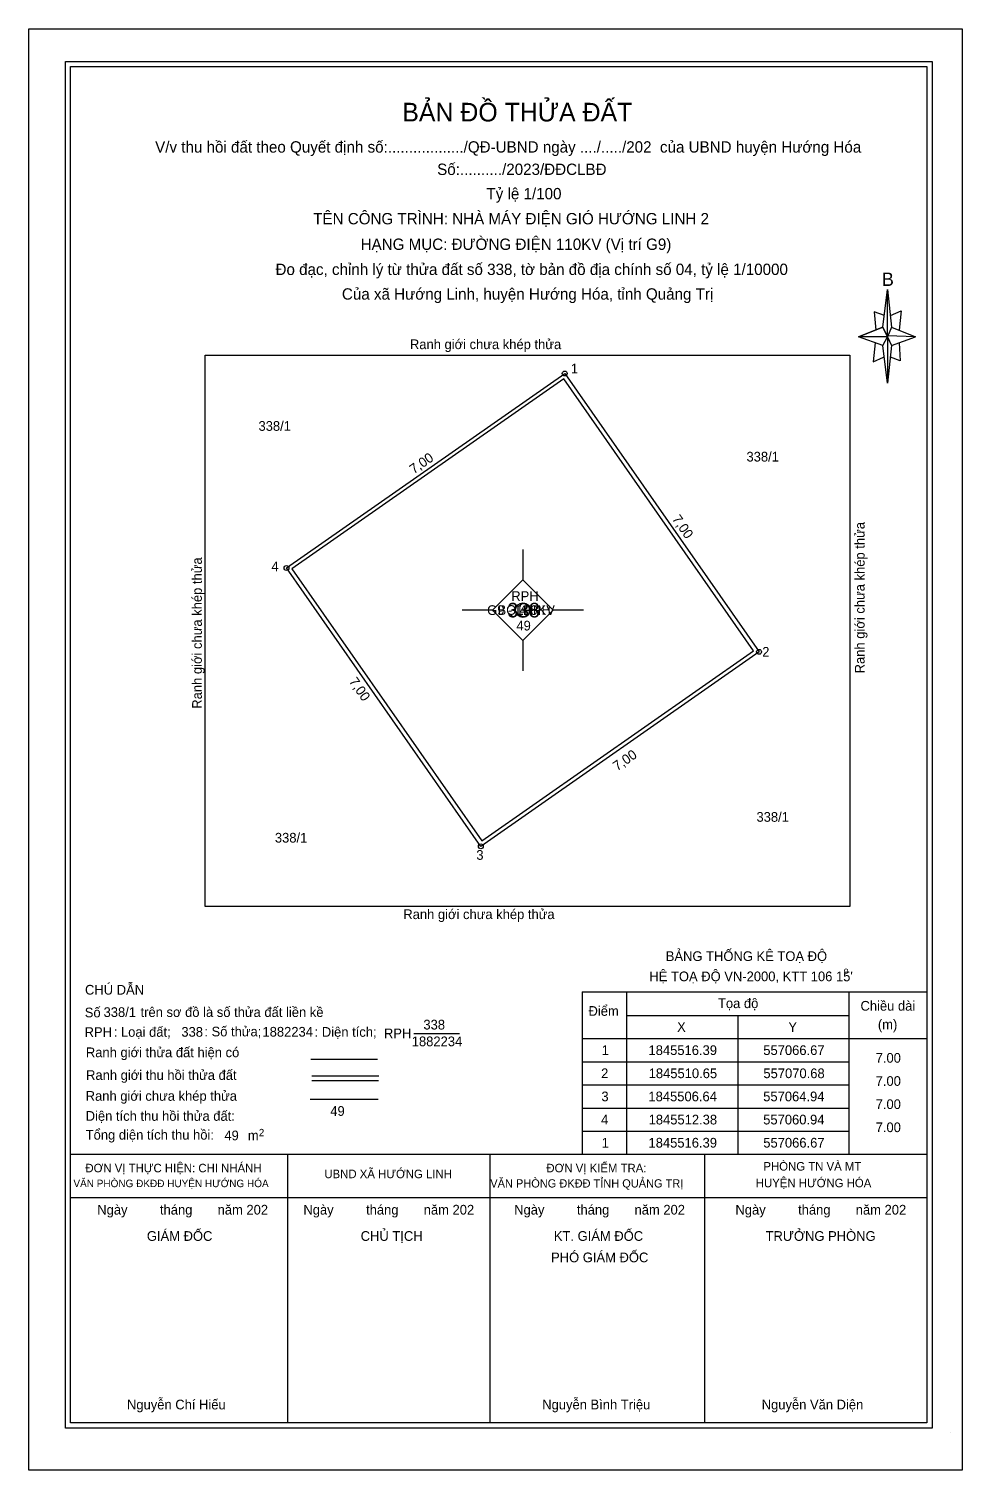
# Model space of a CAD drawing. Extents: x 554326 to 557938, y 1842406 to 1850283.
# Drawn here: x 557055.62 to 557074.87, y 1845493.78 to 1845523.49 of the extents above; entities that cross this region are included whole.
import ezdxf

# ---------------------------------------------------------------- set-up
doc = ezdxf.new("R2010")
doc.units = 0
for name, color, linetype in [('hsktNoiDung', 7, 'Continuous'), ('hsktTemplate', 7, 'Continuous'), ('Level 10', 7, 'Continuous'), ('Level 11', 7, 'Continuous'), ('Level 13', 7, 'Continuous'), ('Level 15', 7, 'Continuous'), ('Level 2', 7, 'Continuous'), ('Level 20', 7, 'Continuous'), ('Level 21', 7, 'Continuous'), ('Level 24', 7, 'Continuous'), ('Level 27', 7, 'Continuous'), ('Level 28', 7, 'Continuous'), ('Level 41', 7, 'Continuous'), ('Level 5', 7, 'Continuous'), ('Level 6', 7, 'Continuous'), ('Level 62', 7, 'Continuous'), ('NhanTuCan', 7, 'Continuous')]:
    doc.layers.add(name, color=color, linetype=linetype)

msp = doc.modelspace()

# ---------------------------------------------------------------- linework, layer by layer
at = {"layer": 'hsktTemplate'}
for p, q in [((557073.233, 1845517.341), (557073.333, 1845518.116)), ((557073.273, 1845517.58), (557073.055, 1845517.659)), ((557073.055, 1845517.659), (557073.094, 1845517.281)), ((557073.392, 1845517.58), (557073.611, 1845517.679)), ((557073.611, 1845517.679), (557073.571, 1845517.281)), ((557073.233, 1845517.341), (557072.737, 1845517.142)), ((557072.737, 1845517.142), (557073.233, 1845517.341)), ((557073.333, 1845517.142), (557073.233, 1845517.341)), ((557073.233, 1845517.341), (557073.412, 1845516.964)), ((557073.412, 1845517.341), (557073.909, 1845517.142)), ((557073.233, 1845516.964), (557072.737, 1845517.142)), ((557073.333, 1845517.142), (557072.737, 1845517.142)), ((557073.909, 1845517.142), (557073.333, 1845517.162)), ((557073.333, 1845517.162), (557073.333, 1845517.142)), ((557073.333, 1845517.142), (557073.412, 1845516.964)), ((557073.412, 1845516.964), (557073.909, 1845517.142)), ((557073.412, 1845516.964), (557073.909, 1845517.142)), ((557073.075, 1845517.023), (557073.035, 1845516.626)), ((557073.412, 1845516.964), (557073.333, 1845516.189)), ((557073.571, 1845517.023), (557073.591, 1845516.646)), ((557073.035, 1845516.626), (557073.253, 1845516.725)), ((557073.591, 1845516.646), (557073.392, 1845516.725)), ((557061.434, 1845502.255), (557062.809, 1845502.255)), ((557061.455, 1845501.908), (557062.838, 1845501.908)), ((557061.455, 1845501.815), (557062.829, 1845501.815)), ((557056.48, 1845500.292), (557074.144, 1845500.292)), ((557060.964, 1845494.764), (557060.964, 1845500.292)), ((557065.132, 1845494.764), (557065.132, 1845500.292)), ((557069.561, 1845494.764), (557069.561, 1845500.292)), ((557056.48, 1845499.399), (557074.144, 1845499.399)), ((557074.63, 1845494.549), (557074.63, 1845494.549)), ((557074.63, 1845494.549), (557074.63, 1845494.549)), ((557074.63, 1845494.549), (557074.63, 1845494.549))]:
    msp.add_line(p, q, dxfattribs=at)
for points in [[(557056.372, 1845522.821), (557074.253, 1845522.821), (557074.253, 1845494.649), (557056.372, 1845494.649)], [(557056.48, 1845522.713), (557074.144, 1845522.713), (557074.144, 1845494.757), (557056.48, 1845494.757)], [(557073.333, 1845518.116), (557073.412, 1845517.341), (557073.333, 1845517.142)], [(557073.333, 1845517.142), (557073.333, 1845516.189), (557073.233, 1845516.964)], [(557059.259, 1845516.768), (557072.552, 1845516.768), (557072.552, 1845505.403), (557059.259, 1845505.403)]]:
    msp.add_lwpolyline(points, close=True, dxfattribs=at)
msp.add_lwpolyline([(557062.825, 1845501.42), (557061.421, 1845501.42)], dxfattribs=at)
at = {"layer": 'Level 10'}
msp.add_lwpolyline([(557070.683, 1845510.649), (557064.944, 1845506.64), (557060.935, 1845512.379), (557066.674, 1845516.388), (557070.683, 1845510.649)], dxfattribs=at)
at = {"layer": 'Level 11'}
for p, q in [((557065.81, 1845512.76), (557065.81, 1845512.135)), ((557065.81, 1845512.135), (557065.185, 1845511.51)), ((557066.435, 1845511.51), (557065.81, 1845512.135)), ((557065.185, 1845511.51), (557064.56, 1845511.51)), ((557065.185, 1845511.51), (557065.81, 1845510.885)), ((557065.81, 1845510.885), (557066.435, 1845511.51)), ((557067.06, 1845511.51), (557066.435, 1845511.51)), ((557065.81, 1845510.885), (557065.81, 1845510.26))]:
    msp.add_line(p, q, dxfattribs=at)
msp.add_circle((557065.81, 1845511.51), 0.15, dxfattribs=at)
at = {"layer": 'Level 13'}
msp.add_lwpolyline([(557063.56, 1845502.785), (557064.506, 1845502.785)], dxfattribs=at)
at = {"layer": 'Level 2'}
msp.add_lwpolyline([(557055.617, 1845523.493), (557074.873, 1845523.493), (557074.873, 1845493.781), (557055.617, 1845493.781)], close=True, dxfattribs=at)
at = {"layer": 'Level 21'}
for centre in [(557066.674, 1845516.388), (557060.935, 1845512.379), (557070.683, 1845510.649), (557064.944, 1845506.64)]:
    msp.add_circle(centre, 0.05, dxfattribs=at)
at = {"layer": 'Level 27'}
for p, q in [((557074.144, 1845504.147), (557074.144, 1845500.292)), ((557067.033, 1845503.644), (557074.144, 1845503.644)), ((557067.033, 1845503.644), (557067.033, 1845500.292)), ((557067.95, 1845503.644), (557067.95, 1845500.292)), ((557072.538, 1845503.644), (557072.538, 1845500.292)), ((557067.95, 1845503.155), (557072.538, 1845503.155)), ((557070.244, 1845503.155), (557070.244, 1845500.292)), ((557067.033, 1845502.678), (557074.144, 1845502.678)), ((557067.033, 1845502.2), (557072.538, 1845502.2)), ((557067.033, 1845501.723), (557072.538, 1845501.723)), ((557067.033, 1845501.246), (557072.538, 1845501.246)), ((557067.033, 1845500.769), (557072.538, 1845500.769)), ((557067.033, 1845500.292), (557074.144, 1845500.292))]:
    msp.add_line(p, q, dxfattribs=at)
at = {"layer": 'Level 41'}
msp.add_lwpolyline([(557064.964, 1845506.752), (557070.571, 1845510.669), (557066.654, 1845516.276), (557061.047, 1845512.359)], close=True, dxfattribs=at)

# ---------------------------------------------------------------- texts
at = {"layer": 'hsktNoiDung'}
for s, height, p in [('Số ', 0.2, (557056.772, 1845503.116)), ('338/1', 0.2, (557057.16, 1845503.123)), ('trên sơ đồ là số thửa đất liền kề', 0.2, (557057.923, 1845503.123)), ('RPH', 0.2, (557056.768, 1845502.712)), (': Loại đất;', 0.2, (557057.37, 1845502.715)), ('338', 0.2, (557058.765, 1845502.716)), (': Số thửa; ', 0.2, (557059.239, 1845502.723)), ('1882234', 0.2, (557060.438, 1845502.718)), (' : Diện tích;', 0.2, (557061.44, 1845502.715)), ('49', 0.2, (557059.652, 1845500.581)), ('m', 0.2, (557060.137, 1845500.581)), ('2', 0.15, (557060.364, 1845500.666))]:
    msp.add_text(s, height=height, dxfattribs=at).set_placement(p)
at = {"layer": 'hsktTemplate'}
for s, height, p in [('BẢN ĐỒ THỬA ĐẤT', 0.38401, (557063.322, 1845521.583)), ('V/v thu hồi đất theo Quyết định số:................../QĐ-UBND ngày ..../...../202  của UBND huyện Hướng Hóa', 0.233918, (557058.224, 1845520.941)), ('Số:........../2023/ĐĐCLBĐ', 0.23392, (557064.042, 1845520.48)), ('Tỷ lệ 1/100', 0.23392, (557065.059, 1845519.978)), ('TÊN CÔNG TRÌNH: NHÀ MÁY ĐIỆN GIÓ HƯỚNG LINH 2', 0.23392, (557061.485, 1845519.462)), ('HẠNG MỤC: ĐƯỜNG ĐIỆN 110KV (Vị trí G9)', 0.23392, (557062.463, 1845518.935)), ('Đo đạc, chỉnh lý từ thửa đất số 338, tờ bản đồ địa chính số 04, tỷ lệ 1/10000', 0.23392, (557060.707, 1845518.418)), ('B', 0.274, (557073.219, 1845518.193)), ('Của xã Hướng Linh, huyện Hướng Hóa, tỉnh Quảng Trị', 0.23392, (557062.077, 1845517.91)), ('Ranh giới chưa khép thửa', 0.2, (557063.48, 1845516.89)), ('Ranh giới chưa khép thửa', 0.2, (557063.344, 1845505.141)), ('BẢNG THỐNG KÊ TOẠ ĐỘ', 0.2, (557068.758, 1845504.277)), ("HỆ TOẠ ĐỘ VN-2000, KTT 106 15'", 0.2, (557068.42, 1845503.86)), ('o', 0.139, (557072.426, 1845504.012)), ('CHÚ DẪN', 0.2, (557056.777, 1845503.584)), ('Ranh giới thửa đất hiện có', 0.2, (557056.795, 1845502.294)), ('Ranh giới thu hồi thửa đất', 0.2, (557056.799, 1845501.826)), ('Ranh giới chưa khép thửa', 0.2, (557056.791, 1845501.396)), ('Diện tích thu hồi thửa đất:', 0.2, (557056.791, 1845500.983)), ('Tổng diện tích thu hồi:', 0.2, (557056.791, 1845500.595)), ('ĐƠN VỊ THỰC HIỆN: CHI NHÁNH', 0.17544, (557056.785, 1845499.921)), ('ĐƠN VỊ KIỂM TRA:', 0.17544, (557066.295, 1845499.921)), ('PHÒNG TN VÀ MT', 0.17544, (557070.772, 1845499.957)), ('VĂN PHÒNG ĐKĐĐ HUYỆN HƯỚNG HÓA', 0.15409, (557056.538, 1845499.615)), ('UBND XÃ HƯỚNG LINH', 0.17544, (557061.715, 1845499.8)), ('VĂN PHÒNG ĐKĐĐ TỈNH QUẢNG TRỊ', 0.16963, (557065.138, 1845499.608)), ('HUYỆN HƯỚNG HÓA', 0.17544, (557070.615, 1845499.613)), ('Ngày         tháng       năm 202', 0.2, (557057.03, 1845499.05)), ('Ngày         tháng       năm 202', 0.2, (557061.282, 1845499.05)), ('Ngày         tháng       năm 202', 0.2, (557065.631, 1845499.05)), ('Ngày         tháng       năm 202', 0.2, (557070.195, 1845499.05)), ('GIÁM ĐỐC', 0.2, (557058.053, 1845498.508)), (' CHỦ TỊCH', 0.2, (557062.39, 1845498.508)), ('KT. GIÁM ĐỐC', 0.2, (557066.449, 1845498.508)), ('TRƯỞNG PHÒNG', 0.2, (557070.817, 1845498.508)), ('PHÓ GIÁM ĐỐC', 0.2, (557066.392, 1845498.067)), ('Nguyễn Chí Hiếu', 0.2, (557057.643, 1845495.034)), ('Nguyễn Bình Triệu', 0.2, (557066.21, 1845495.034)), ('Nguyễn Văn Diện', 0.2, (557070.737, 1845495.034))]:
    msp.add_text(s, height=height, dxfattribs=at).set_placement(p)
at = {"layer": 'Level 13'}
for s, p in [('338', (557063.758, 1845502.865)), ('RPH', (557062.944, 1845502.685)), ('1882234', (557063.518, 1845502.52))]:
    msp.add_text(s, height=0.2, dxfattribs=at).set_placement(p)
at = {"layer": 'Level 15'}
msp.add_text('BQLRPH', height=0.2, dxfattribs=at).set_placement((557065.288, 1845511.412))
at = {"layer": 'Level 2'}
for p in [(557072.86, 1845510.206), (557059.187, 1845509.477)]:
    msp.add_text('Ranh giới chưa khép thửa', height=0.2, rotation=90, dxfattribs=at).set_placement(p)
at = {"layer": 'Level 20'}
msp.add_text('4', height=0.2, dxfattribs=at).set_placement((557065.741, 1845511.41))
at = {"layer": 'Level 21'}
for s, p in [('1', (557066.801, 1845516.39)), ('1', (557066.801, 1845516.39)), ('4', (557060.622, 1845512.311)), ('2', (557070.748, 1845510.55)), ('3', (557064.85, 1845506.363))]:
    msp.add_text(s, height=0.2, dxfattribs=at).set_placement(p)
at = {"layer": 'Level 24'}
msp.add_text('338', height=0.3, dxfattribs=at).set_placement((557065.49, 1845511.36))
at = {"layer": 'Level 27'}
for s, p in [('Điểm', (557067.164, 1845503.147)), ('Tọa độ', (557069.835, 1845503.306)), ('Chiều dài', (557072.775, 1845503.253)), ('(m)', (557073.134, 1845502.869)), ('X', (557068.992, 1845502.816)), ('Y', (557071.287, 1845502.816)), ('1', (557067.436, 1845502.339)), ('1845516.39', (557068.402, 1845502.339)), ('557066.67', (557070.77, 1845502.339)), ('7.00', (557073.088, 1845502.18)), ('2', (557067.424, 1845501.862)), ('1845510.65', (557068.405, 1845501.862)), ('557070.68', (557070.772, 1845501.862)), ('7.00', (557073.088, 1845501.703)), ('3', (557067.43, 1845501.385)), ('1845506.64', (557068.4, 1845501.385)), ('557064.94', (557070.768, 1845501.385)), ('7.00', (557073.088, 1845501.226)), ('4', (557067.423, 1845500.908)), ('1845512.38', (557068.404, 1845500.908)), ('557060.94', (557070.768, 1845500.908)), ('7.00', (557073.088, 1845500.749)), ('1', (557067.436, 1845500.431)), ('1845516.39', (557068.402, 1845500.431)), ('557066.67', (557070.77, 1845500.431))]:
    msp.add_text(s, height=0.2, dxfattribs=at).set_placement(p)
at = {"layer": 'Level 28'}
msp.add_text('G9 - 100KV', height=0.2, dxfattribs=at).set_placement((557065.073, 1845511.41))
at = {"layer": 'Level 5'}
for rotation, p in [(34.9344, (557063.561, 1845514.308)), (304.9344, (557068.879, 1845513.388)), (304.9344, (557062.214, 1845510.039)), (34.9344, (557067.757, 1845508.187))]:
    msp.add_text('7,00', height=0.2, rotation=rotation, dxfattribs=at).set_placement(p)
for p in [(557065.676, 1845511.09), (557061.837, 1845501.085)]:
    msp.add_text('49', height=0.2, dxfattribs=at).set_placement(p)
at = {"layer": 'Level 6'}
for p in [(557065.676, 1845511.09), (557061.837, 1845501.085)]:
    msp.add_text('49', height=0.2, dxfattribs=at).set_placement(p)
at = {"layer": 'Level 62'}
msp.add_text('RPH', height=0.2, dxfattribs=at).set_placement((557065.571, 1845511.699))
at = {"layer": 'NhanTuCan'}
for p in [(557060.356, 1845515.206), (557070.423, 1845514.573), (557070.629, 1845507.147), (557060.694, 1845506.718)]:
    msp.add_text('338/1', height=0.2, dxfattribs=at).set_placement(p)

doc.saveas('drawing.dxf')
